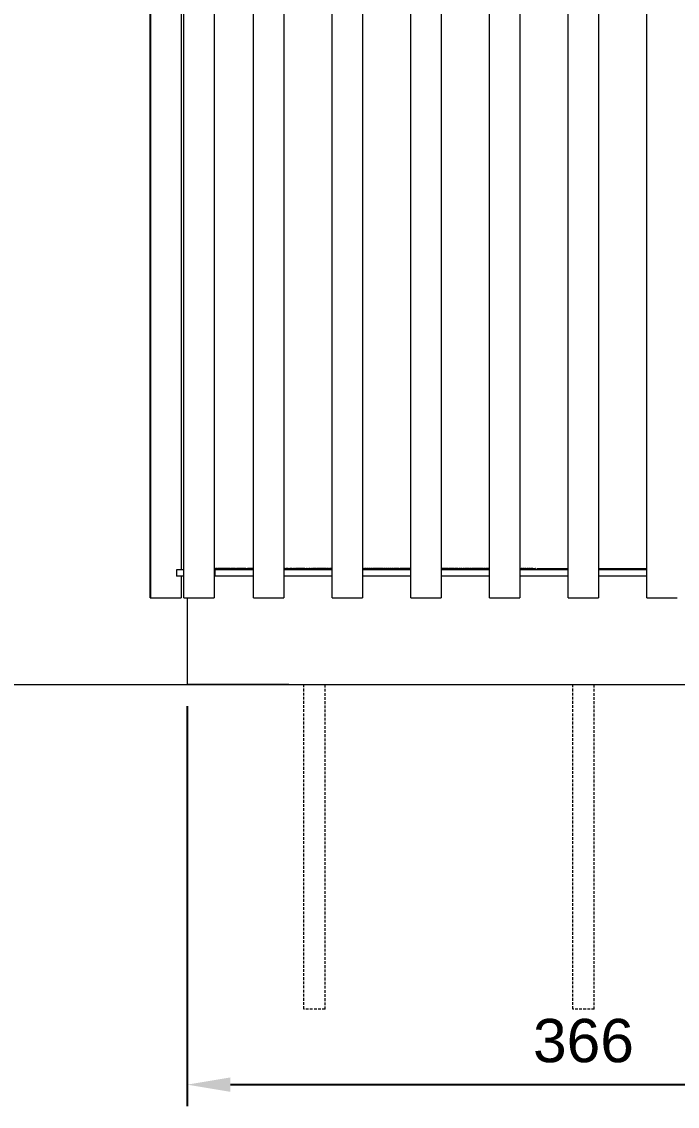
# Model space of a CAD drawing. Header units: millimetres. Extents: x 8434 to 10928, y 788 to 2545.
# Drawn here: x 9040 to 9343, y 1402 to 1903 of the extents above; entities that cross this region are included whole.
import ezdxf

# ---------------------------------------------------------------- set-up
doc = ezdxf.new("R2010")
doc.units = ezdxf.units.MM
doc.linetypes.add('HIDDEN', pattern=[1.905, 1.27, -0.635])
for name, color, linetype, lineweight in [('ZANO_R', 7, 'Continuous', 0), ('ZANO_R_przerywana', 7, 'HIDDEN', 0), ('ZANO_W', 1, 'Continuous', 0)]:
    doc.layers.add(name, color=color, linetype=linetype, lineweight=lineweight)
doc.styles.get("Standard").update_dxf_attribs({"font": 'ARIALUNI.TTF'})
doc.dimstyles.new('pl i ang', dxfattribs={"dimtxt": 50, "dimasz": 50, "dimexe": 1.25, "dimexo": 0.625, "dimgap": 10, "dimtad": 1, "dimtoh": 1, "dimtxsty": 'Standard', "dimcen": 2.5, "dimclrd": 1, "dimclre": 1, "dimclrt": 1, "dimadec": 0, "dimazin": 0, "dimtfac": 1, "dimtmove": 0, "dimatfit": 3, "dimfxl": 1, "dimarcsym": 1})

# ---------------------------------------------------------------- blocks, each defined once
blk = doc.blocks.new('*D424')
at = {"layer": 'ZANO_W', "color": 1, "lineweight": -2}
for p, q in [((9116.81, 1586.85), (9116.81, 1402.03)), ((9482.81, 1586.85), (9482.81, 1402.03)), ((9136.81, 1412.03), (9462.81, 1412.03))]:
    blk.add_line(p, q, dxfattribs=at)
at = {"layer": 'ZANO_W', "color": 1}
for points in [[(9136.81, 1415.36), (9136.81, 1408.7), (9116.81, 1412.03)], [(9462.81, 1408.7), (9462.81, 1415.36), (9482.81, 1412.03)]]:
    blk.add_solid(points, dxfattribs=at)
at = {"layer": 'ZANO_W', "color": 1, "insert": (9299.81, 1432.25), "char_height": 20, "attachment_point": 5}
blk.add_mtext('366', dxfattribs=at)

msp = doc.modelspace()

# ---------------------------------------------------------------- linework, layer by layer
at = {"layer": 'ZANO_R'}
for p, q in [((9099.81, 1636.85), (9099.81, 2293.85)), ((9100.07, 1636.85), (9100.07, 2293.85)), ((9114.07, 2293.85), (9114.07, 1649.85)), ((9115.33, 1636.85), (9115.33, 2293.85)), ((9129.33, 2293.85), (9129.33, 1636.85)), ((9147.51, 1636.85), (9147.51, 2293.85)), ((9161.51, 2293.85), (9161.51, 1636.85)), ((9183.83, 1636.85), (9183.83, 2293.85)), ((9197.83, 2293.85), (9197.83, 1636.85)), ((9220.16, 1636.85), (9220.16, 2293.85)), ((9234.16, 2293.85), (9234.16, 1636.85)), ((9256.48, 1636.85), (9256.48, 2293.85)), ((9270.48, 2293.85), (9270.48, 1636.85)), ((9292.81, 1636.85), (9292.81, 2293.85)), ((9306.81, 2293.85), (9306.81, 1636.85)), ((9329.13, 1636.85), (9329.13, 2293.85)), ((9111.86, 1649.85), (9111.86, 1646.85)), ((9115.33, 1649.85), (9111.86, 1649.85)), ((9129.33, 1650.45), (9129.34, 1650.45)), ((9129.57, 1649.85), (9129.33, 1649.85)), ((9129.39, 1650.45), (9129.34, 1650.45)), ((9129.39, 1650.45), (9129.4, 1650.45)), ((9129.46, 1650.45), (9129.4, 1650.45)), ((9129.46, 1650.45), (9129.47, 1650.45)), ((9129.54, 1650.45), (9129.47, 1650.45)), ((9129.54, 1650.45), (9129.56, 1650.45)), ((9129.56, 1650.45), (9129.56, 1650.45)), ((9129.56, 1650.45), (9129.57, 1650.45)), ((9129.56, 1650.45), (9129.56, 1650.45)), ((9129.56, 1650.45), (9129.56, 1650.45)), ((9129.78, 1650.45), (9129.57, 1650.45)), ((9147.51, 1649.85), (9129.57, 1649.85)), ((9129.57, 1649.85), (9129.57, 1646.85)), ((9129.78, 1650.45), (9129.81, 1650.45)), ((9129.82, 1650.45), (9129.81, 1650.45)), ((9129.82, 1650.45), (9129.83, 1650.45)), ((9129.88, 1650.45), (9129.83, 1650.45)), ((9129.88, 1650.45), (9129.97, 1650.45)), ((9129.99, 1650.45), (9129.97, 1650.45)), ((9129.99, 1650.45), (9130.08, 1650.45)), ((9130.14, 1650.45), (9130.08, 1650.45)), ((9130.14, 1650.45), (9130.15, 1650.45)), ((9130.25, 1650.45), (9130.15, 1650.45)), ((9130.15, 1650.45), (9130.15, 1650.45)), ((9130.25, 1650.45), (9130.26, 1650.45)), ((9130.27, 1650.45), (9130.26, 1650.45)), ((9130.36, 1650.45), (9130.27, 1650.45)), ((9130.36, 1650.45), (9130.48, 1650.45)), ((9130.5, 1650.45), (9130.48, 1650.45)), ((9130.5, 1650.45), (9130.51, 1650.45)), ((9130.51, 1650.45), (9130.52, 1650.45)), ((9130.54, 1650.45), (9130.52, 1650.45)), ((9130.6, 1650.45), (9130.54, 1650.45)), ((9130.62, 1650.45), (9130.6, 1650.45)), ((9130.62, 1650.45), (9130.63, 1650.45)), ((9130.63, 1650.45), (9130.64, 1650.45)), ((9130.63, 1650.45), (9130.63, 1650.45)), ((9130.63, 1650.45), (9130.63, 1650.45)), ((9130.64, 1650.45), (9130.64, 1650.45)), ((9130.64, 1650.45), (9130.64, 1650.45)), ((9130.7, 1650.45), (9130.64, 1650.45)), ((9130.64, 1650.45), (9130.64, 1650.45)), ((9130.8, 1650.45), (9130.7, 1650.45)), ((9130.8, 1650.45), (9130.81, 1650.45)), ((9130.87, 1650.45), (9130.81, 1650.45)), ((9130.81, 1650.45), (9130.81, 1650.45)), ((9130.87, 1650.45), (9130.93, 1650.45)), ((9130.95, 1650.45), (9130.93, 1650.45)), ((9130.95, 1650.45), (9130.96, 1650.45)), ((9131.04, 1650.45), (9130.96, 1650.45)), ((9131.04, 1650.45), (9131.09, 1650.45)), ((9131.1, 1650.45), (9131.09, 1650.45)), ((9131.1, 1650.45), (9131.11, 1650.45)), ((9131.12, 1650.45), (9131.11, 1650.45)), ((9131.23, 1650.45), (9131.12, 1650.45)), ((9131.23, 1650.45), (9131.25, 1650.45)), ((9131.27, 1650.45), (9131.25, 1650.45)), ((9131.27, 1650.45), (9131.28, 1650.45)), ((9131.38, 1650.45), (9131.28, 1650.45)), ((9131.28, 1650.45), (9131.28, 1650.45)), ((9131.38, 1650.45), (9131.43, 1650.45)), ((9131.58, 1650.45), (9131.43, 1650.45)), ((9131.58, 1650.45), (9131.6, 1650.45)), ((9131.62, 1650.45), (9131.6, 1650.45)), ((9131.62, 1650.45), (9131.63, 1650.45)), ((9131.76, 1650.45), (9131.63, 1650.45)), ((9131.63, 1650.45), (9131.63, 1650.45)), ((9131.76, 1650.45), (9131.8, 1650.45)), ((9131.81, 1650.45), (9131.8, 1650.45)), ((9131.96, 1650.45), (9131.81, 1650.45)), ((9131.96, 1650.45), (9131.98, 1650.45)), ((9132.12, 1650.45), (9131.98, 1650.45)), ((9132.12, 1650.45), (9132.16, 1650.45)), ((9132.58, 1650.45), (9132.16, 1650.45)), ((9132.58, 1650.45), (9132.6, 1650.45)), ((9132.61, 1650.45), (9132.6, 1650.45)), ((9132.81, 1650.45), (9132.61, 1650.45)), ((9132.81, 1650.45), (9132.82, 1650.45)), ((9132.83, 1650.45), (9132.82, 1650.45)), ((9132.94, 1650.45), (9132.83, 1650.45)), ((9132.94, 1650.45), (9133.01, 1650.45)), ((9133.04, 1650.45), (9133.01, 1650.45)), ((9133.04, 1650.45), (9133.05, 1650.45)), ((9133.16, 1650.45), (9133.05, 1650.45)), ((9133.05, 1650.45), (9133.05, 1650.45)), ((9133.16, 1650.45), (9133.36, 1650.45)), ((9133.43, 1650.45), (9133.36, 1650.45)), ((9133.43, 1650.45), (9133.48, 1650.45)), ((9133.65, 1650.45), (9133.48, 1650.45)), ((9133.65, 1650.45), (9133.73, 1650.45)), ((9133.73, 1650.45), (9133.76, 1650.45)), ((9133.77, 1650.45), (9133.76, 1650.45)), ((9133.77, 1650.45), (9133.81, 1650.45)), ((9133.9, 1650.45), (9133.81, 1650.45)), ((9133.9, 1650.45), (9133.97, 1650.45)), ((9134.16, 1650.45), (9133.97, 1650.45)), ((9134.16, 1650.45), (9134.22, 1650.45)), ((9134.45, 1650.45), (9134.22, 1650.45)), ((9134.45, 1650.45), (9134.49, 1650.45)), ((9134.78, 1650.45), (9134.49, 1650.45)), ((9134.78, 1650.45), (9134.8, 1650.45)), ((9135.01, 1650.45), (9134.8, 1650.45)), ((9135.01, 1650.45), (9135.04, 1650.45)), ((9135.28, 1650.45), (9135.04, 1650.45)), ((9135.28, 1650.45), (9135.31, 1650.45)), ((9135.57, 1650.45), (9135.31, 1650.45)), ((9135.57, 1650.45), (9135.6, 1650.45)), ((9135.88, 1650.45), (9135.6, 1650.45)), ((9135.88, 1650.45), (9135.9, 1650.45)), ((9136.19, 1650.45), (9135.9, 1650.45)), ((9136.19, 1650.45), (9136.2, 1650.45)), ((9136.21, 1650.45), (9136.2, 1650.45)), ((9136.21, 1650.45), (9136.24, 1650.45)), ((9136.26, 1650.45), (9136.24, 1650.45)), ((9136.41, 1650.45), (9136.26, 1650.45)), ((9136.5, 1650.45), (9136.41, 1650.45)), ((9136.5, 1650.45), (9136.51, 1650.45)), ((9136.51, 1650.45), (9136.61, 1650.45)), ((9136.51, 1650.45), (9136.51, 1650.45)), ((9136.66, 1650.45), (9136.61, 1650.45)), ((9136.82, 1650.45), (9136.66, 1650.45)), ((9136.82, 1650.45), (9137.15, 1650.45)), ((9137.15, 1650.45), (9137.15, 1650.45)), ((9137.15, 1650.45), (9137.19, 1650.45)), ((9137.25, 1650.45), (9137.19, 1650.45)), ((9137.32, 1650.45), (9137.25, 1650.45)), ((9137.32, 1650.45), (9137.48, 1650.45)), ((9137.49, 1650.45), (9137.48, 1650.45)), ((9137.49, 1650.45), (9137.52, 1650.45)), ((9137.56, 1650.45), (9137.52, 1650.45)), ((9137.66, 1650.45), (9137.56, 1650.45)), ((9137.66, 1650.45), (9137.68, 1650.45)), ((9137.71, 1650.45), (9137.68, 1650.45)), ((9137.83, 1650.45), (9137.71, 1650.45)), ((9137.83, 1650.45), (9137.85, 1650.45)), ((9137.88, 1650.45), (9137.85, 1650.45)), ((9138.01, 1650.45), (9137.88, 1650.45)), ((9138.01, 1650.45), (9138.03, 1650.45)), ((9138.35, 1650.45), (9138.03, 1650.45)), ((9138.35, 1650.45), (9138.38, 1650.45)), ((9138.43, 1650.45), (9138.38, 1650.45)), ((9138.54, 1650.45), (9138.43, 1650.45)), ((9138.54, 1650.45), (9138.55, 1650.45)), ((9138.63, 1650.45), (9138.55, 1650.45)), ((9138.71, 1650.45), (9138.63, 1650.45)), ((9138.71, 1650.45), (9138.73, 1650.45)), ((9138.75, 1650.45), (9138.73, 1650.45)), ((9138.89, 1650.45), (9138.75, 1650.45)), ((9138.89, 1650.45), (9138.91, 1650.45)), ((9138.98, 1650.45), (9138.91, 1650.45)), ((9139.08, 1650.45), (9138.98, 1650.45)), ((9139.08, 1650.45), (9139.23, 1650.45)), ((9139.26, 1650.45), (9139.23, 1650.45)), ((9139.26, 1650.45), (9139.28, 1650.45)), ((9139.37, 1650.45), (9139.28, 1650.45)), ((9139.37, 1650.45), (9139.4, 1650.45)), ((9139.44, 1650.45), (9139.4, 1650.45)), ((9139.44, 1650.45), (9139.6, 1650.45)), ((9139.63, 1650.45), (9139.6, 1650.45)), ((9139.63, 1650.45), (9139.64, 1650.45)), ((9139.73, 1650.45), (9139.64, 1650.45)), ((9139.73, 1650.45), (9139.76, 1650.45)), ((9139.82, 1650.45), (9139.76, 1650.45)), ((9139.82, 1650.45), (9139.97, 1650.45)), ((9140.01, 1650.45), (9139.97, 1650.45)), ((9140.01, 1650.45), (9140.02, 1650.45)), ((9140.11, 1650.45), (9140.02, 1650.45)), ((9140.11, 1650.45), (9140.13, 1650.45)), ((9140.2, 1650.45), (9140.13, 1650.45)), ((9140.2, 1650.45), (9140.36, 1650.45)), ((9140.4, 1650.45), (9140.36, 1650.45)), ((9140.4, 1650.45), (9140.41, 1650.45)), ((9140.48, 1650.45), (9140.41, 1650.45)), ((9140.59, 1650.45), (9140.48, 1650.45)), ((9140.59, 1650.45), (9140.75, 1650.45)), ((9140.79, 1650.45), (9140.75, 1650.45)), ((9140.79, 1650.45), (9140.8, 1650.45)), ((9140.92, 1650.45), (9140.8, 1650.45)), ((9140.92, 1650.45), (9141, 1650.45)), ((9141.09, 1650.45), (9141, 1650.45)), ((9141.09, 1650.45), (9141.11, 1650.45)), ((9141.19, 1650.45), (9141.11, 1650.45)), ((9141.19, 1650.45), (9141.2, 1650.45)), ((9141.26, 1650.45), (9141.2, 1650.45)), ((9141.41, 1650.45), (9141.26, 1650.45)), ((9141.45, 1650.45), (9141.41, 1650.45)), ((9141.59, 1650.45), (9141.45, 1650.45)), ((9141.59, 1650.45), (9141.6, 1650.45)), ((9141.71, 1650.45), (9141.6, 1650.45)), ((9141.71, 1650.45), (9141.8, 1650.45)), ((9141.8, 1650.45), (9141.8, 1650.45)), ((9141.8, 1650.45), (9141.8, 1650.45)), ((9141.88, 1650.45), (9141.8, 1650.45)), ((9141.95, 1650.45), (9141.88, 1650.45)), ((9141.95, 1650.45), (9141.96, 1650.45)), ((9142.01, 1650.45), (9141.96, 1650.45)), ((9142.01, 1650.45), (9142.01, 1650.45)), ((9142.08, 1650.45), (9142.01, 1650.45)), ((9142.08, 1650.45), (9142.19, 1650.45)), ((9142.63, 1650.45), (9142.19, 1650.45)), ((9142.63, 1650.45), (9142.64, 1650.45)), ((9142.73, 1650.45), (9142.64, 1650.45)), ((9142.73, 1650.45), (9142.75, 1650.45)), ((9142.85, 1650.45), (9142.75, 1650.45)), ((9142.85, 1650.45), (9142.85, 1650.45)), ((9142.91, 1650.45), (9142.85, 1650.45)), ((9143.06, 1650.45), (9142.91, 1650.45)), ((9143.06, 1650.45), (9143.07, 1650.45)), ((9143.13, 1650.45), (9143.07, 1650.45)), ((9143.28, 1650.45), (9143.13, 1650.45)), ((9143.28, 1650.45), (9143.28, 1650.45)), ((9143.33, 1650.45), (9143.28, 1650.45)), ((9143.5, 1650.45), (9143.33, 1650.45)), ((9143.5, 1650.45), (9143.5, 1650.45)), ((9143.54, 1650.45), (9143.5, 1650.45)), ((9143.71, 1650.45), (9143.54, 1650.45)), ((9143.71, 1650.45), (9143.72, 1650.45)), ((9143.76, 1650.45), (9143.72, 1650.45)), ((9143.93, 1650.45), (9143.76, 1650.45)), ((9143.93, 1650.45), (9143.94, 1650.45)), ((9143.95, 1650.45), (9143.94, 1650.45)), ((9143.95, 1650.45), (9144.11, 1650.45)), ((9144.15, 1650.45), (9144.11, 1650.45)), ((9144.15, 1650.45), (9144.17, 1650.45)), ((9144.26, 1650.45), (9144.17, 1650.45)), ((9144.26, 1650.45), (9144.34, 1650.45)), ((9144.38, 1650.45), (9144.34, 1650.45)), ((9144.38, 1650.45), (9144.57, 1650.45)), ((9144.6, 1650.45), (9144.57, 1650.45)), ((9144.6, 1650.45), (9144.61, 1650.45)), ((9144.69, 1650.45), (9144.61, 1650.45)), ((9144.69, 1650.45), (9144.78, 1650.45)), ((9144.83, 1650.45), (9144.78, 1650.45)), ((9144.83, 1650.45), (9145.02, 1650.45)), ((9145.05, 1650.45), (9145.02, 1650.45)), ((9145.05, 1650.45), (9145.07, 1650.45)), ((9145.13, 1650.45), (9145.07, 1650.45)), ((9145.28, 1650.45), (9145.13, 1650.45)), ((9145.28, 1650.45), (9145.49, 1650.45)), ((9145.51, 1650.45), (9145.49, 1650.45)), ((9145.51, 1650.45), (9145.51, 1650.45)), ((9145.69, 1650.45), (9145.51, 1650.45)), ((9145.69, 1650.45), (9145.73, 1650.45)), ((9145.74, 1650.45), (9145.73, 1650.45)), ((9145.74, 1650.45), (9145.77, 1650.45)), ((9145.78, 1650.45), (9145.77, 1650.45)), ((9145.98, 1650.45), (9145.78, 1650.45)), ((9145.98, 1650.45), (9146, 1650.45)), ((9146.03, 1650.45), (9146, 1650.45)), ((9146.21, 1650.45), (9146.03, 1650.45)), ((9146.21, 1650.45), (9146.23, 1650.45)), ((9146.41, 1650.45), (9146.23, 1650.45)), ((9146.41, 1650.45), (9146.42, 1650.45)), ((9146.43, 1650.45), (9146.42, 1650.45)), ((9146.44, 1650.45), (9146.43, 1650.45)), ((9146.45, 1650.45), (9146.44, 1650.45)), ((9146.44, 1650.45), (9146.44, 1650.45)), ((9146.73, 1650.45), (9146.45, 1650.45)), ((9146.94, 1650.45), (9146.73, 1650.45)), ((9146.94, 1650.45), (9146.95, 1650.45)), ((9147.04, 1650.45), (9146.95, 1650.45)), ((9147.18, 1650.45), (9147.04, 1650.45)), ((9147.18, 1650.45), (9147.21, 1650.45)), ((9147.22, 1650.45), (9147.21, 1650.45)), ((9147.51, 1650.45), (9147.22, 1650.45)), ((9161.51, 1650.45), (9161.79, 1650.45)), ((9163.81, 1649.85), (9161.51, 1649.85)), ((9162, 1650.45), (9161.79, 1650.45)), ((9161.79, 1650.45), (9161.79, 1650.45)), ((9162, 1650.45), (9162.01, 1650.45)), ((9162.12, 1650.45), (9162.01, 1650.45)), ((9162.14, 1650.45), (9162.12, 1650.45)), ((9162.14, 1650.45), (9162.42, 1650.45)), ((9162.44, 1650.45), (9162.42, 1650.45)), ((9162.65, 1650.45), (9162.44, 1650.45)), ((9162.44, 1650.45), (9162.44, 1650.45)), ((9162.65, 1650.45), (9162.65, 1650.45)), ((9162.73, 1650.45), (9162.65, 1650.45)), ((9162.73, 1650.45), (9162.77, 1650.45)), ((9162.79, 1650.45), (9162.77, 1650.45)), ((9162.79, 1650.45), (9163.06, 1650.45)), ((9163.29, 1650.45), (9163.06, 1650.45)), ((9163.29, 1650.45), (9163.3, 1650.45)), ((9163.32, 1650.45), (9163.3, 1650.45)), ((9163.32, 1650.45), (9163.36, 1650.45)), ((9163.37, 1650.45), (9163.36, 1650.45)), ((9163.37, 1650.45), (9163.42, 1650.45)), ((9163.45, 1650.45), (9163.42, 1650.45)), ((9163.45, 1650.45), (9163.71, 1650.45)), ((9163.96, 1650.45), (9163.71, 1650.45)), ((9183.83, 1649.85), (9163.81, 1649.85)), ((9163.98, 1650.45), (9163.96, 1650.45)), ((9163.98, 1650.45), (9164.09, 1650.45)), ((9164.11, 1650.45), (9164.09, 1650.45)), ((9164.11, 1650.45), (9164.38, 1650.45)), ((9164.67, 1650.45), (9164.38, 1650.45)), ((9164.67, 1650.45), (9164.76, 1650.45)), ((9164.78, 1650.45), (9164.76, 1650.45)), ((9164.78, 1650.45), (9165.06, 1650.45)), ((9165.33, 1650.45), (9165.06, 1650.45)), ((9165.33, 1650.45), (9165.43, 1650.45)), ((9165.45, 1650.45), (9165.43, 1650.45)), ((9165.45, 1650.45), (9165.74, 1650.45)), ((9166, 1650.45), (9165.74, 1650.45)), ((9166, 1650.45), (9166.12, 1650.45)), ((9166.13, 1650.45), (9166.12, 1650.45)), ((9166.13, 1650.45), (9166.43, 1650.45)), ((9166.64, 1650.45), (9166.43, 1650.45)), ((9166.64, 1650.45), (9166.66, 1650.45)), ((9166.82, 1650.45), (9166.66, 1650.45)), ((9166.82, 1650.45), (9167.12, 1650.45)), ((9167.32, 1650.45), (9167.12, 1650.45)), ((9167.56, 1650.45), (9167.32, 1650.45)), ((9167.66, 1650.45), (9167.56, 1650.45)), ((9167.71, 1650.45), (9167.66, 1650.45)), ((9167.71, 1650.45), (9167.82, 1650.45)), ((9167.99, 1650.45), (9167.82, 1650.45)), ((9168.22, 1650.45), (9167.99, 1650.45)), ((9168.39, 1650.45), (9168.22, 1650.45)), ((9168.4, 1650.45), (9168.39, 1650.45)), ((9168.4, 1650.45), (9168.52, 1650.45)), ((9168.69, 1650.45), (9168.52, 1650.45)), ((9168.92, 1650.45), (9168.69, 1650.45)), ((9169.09, 1650.45), (9168.92, 1650.45)), ((9168.92, 1650.45), (9168.92, 1650.45)), ((9169.09, 1650.45), (9169.23, 1650.45)), ((9169.39, 1650.45), (9169.23, 1650.45)), ((9169.63, 1650.45), (9169.39, 1650.45)), ((9169.79, 1650.45), (9169.63, 1650.45)), ((9169.63, 1650.45), (9169.63, 1650.45)), ((9169.79, 1650.45), (9169.94, 1650.45)), ((9169.98, 1650.45), (9169.94, 1650.45)), ((9169.98, 1650.45), (9169.99, 1650.45)), ((9170.34, 1650.45), (9169.99, 1650.45)), ((9170.34, 1650.45), (9170.35, 1650.45)), ((9170.5, 1650.45), (9170.35, 1650.45)), ((9170.5, 1650.45), (9170.66, 1650.45)), ((9170.67, 1650.45), (9170.66, 1650.45)), ((9170.67, 1650.45), (9170.71, 1650.45)), ((9171.21, 1650.45), (9170.71, 1650.45)), ((9171.21, 1650.45), (9171.37, 1650.45)), ((9171.37, 1650.45), (9171.76, 1650.45)), ((9171.93, 1650.45), (9171.76, 1650.45)), ((9171.93, 1650.45), (9172.08, 1650.45)), ((9172.08, 1650.45), (9172.49, 1650.45)), ((9172.65, 1650.45), (9172.49, 1650.45)), ((9172.65, 1650.45), (9172.79, 1650.45)), ((9172.79, 1650.45), (9173.22, 1650.45)), ((9173.38, 1650.45), (9173.22, 1650.45)), ((9173.5, 1650.45), (9173.38, 1650.45)), ((9173.5, 1650.45), (9173.96, 1650.45)), ((9174.12, 1650.45), (9173.96, 1650.45)), ((9174.22, 1650.45), (9174.12, 1650.45)), ((9174.22, 1650.45), (9174.49, 1650.45)), ((9174.6, 1650.45), (9174.49, 1650.45)), ((9174.6, 1650.45), (9174.69, 1650.45)), ((9174.86, 1650.45), (9174.69, 1650.45)), ((9174.95, 1650.45), (9174.86, 1650.45)), ((9174.95, 1650.45), (9175.08, 1650.45)), ((9175.45, 1650.45), (9175.08, 1650.45)), ((9175.45, 1650.45), (9175.5, 1650.45)), ((9175.53, 1650.45), (9175.5, 1650.45)), ((9175.68, 1650.45), (9175.53, 1650.45)), ((9175.68, 1650.45), (9175.84, 1650.45)), ((9175.87, 1650.45), (9175.84, 1650.45)), ((9175.87, 1650.45), (9175.88, 1650.45)), ((9175.99, 1650.45), (9175.88, 1650.45)), ((9176.42, 1650.45), (9175.99, 1650.45)), ((9176.42, 1650.45), (9176.6, 1650.45)), ((9176.62, 1650.45), (9176.6, 1650.45)), ((9176.62, 1650.45), (9176.63, 1650.45)), ((9176.75, 1650.45), (9176.63, 1650.45)), ((9177.16, 1650.45), (9176.75, 1650.45)), ((9177.16, 1650.45), (9177.36, 1650.45)), ((9177.38, 1650.45), (9177.36, 1650.45)), ((9177.51, 1650.45), (9177.38, 1650.45)), ((9177.38, 1650.45), (9177.38, 1650.45)), ((9177.91, 1650.45), (9177.51, 1650.45)), ((9177.91, 1650.45), (9178.13, 1650.45)), ((9178.15, 1650.45), (9178.13, 1650.45)), ((9178.28, 1650.45), (9178.15, 1650.45)), ((9178.15, 1650.45), (9178.15, 1650.45)), ((9178.56, 1650.45), (9178.28, 1650.45)), ((9178.66, 1650.45), (9178.56, 1650.45)), ((9178.66, 1650.45), (9178.91, 1650.45)), ((9179.42, 1650.45), (9178.91, 1650.45)), ((9179.42, 1650.45), (9179.69, 1650.45)), ((9179.84, 1650.45), (9179.69, 1650.45)), ((9179.84, 1650.45), (9179.94, 1650.45)), ((9180.12, 1650.45), (9179.94, 1650.45)), ((9180.19, 1650.45), (9180.12, 1650.45)), ((9180.19, 1650.45), (9180.47, 1650.45)), ((9180.62, 1650.45), (9180.47, 1650.45)), ((9180.62, 1650.45), (9180.71, 1650.45)), ((9180.92, 1650.45), (9180.71, 1650.45)), ((9180.97, 1650.45), (9180.92, 1650.45)), ((9180.97, 1650.45), (9181.26, 1650.45)), ((9181.57, 1650.45), (9181.26, 1650.45)), ((9181.71, 1650.45), (9181.57, 1650.45)), ((9181.76, 1650.45), (9181.71, 1650.45)), ((9181.76, 1650.45), (9182.05, 1650.45)), ((9182.34, 1650.45), (9182.05, 1650.45)), ((9182.49, 1650.45), (9182.34, 1650.45)), ((9182.55, 1650.45), (9182.49, 1650.45)), ((9182.55, 1650.45), (9182.85, 1650.45)), ((9183.12, 1650.45), (9182.85, 1650.45)), ((9183.12, 1650.45), (9183.16, 1650.45)), ((9183.29, 1650.45), (9183.16, 1650.45)), ((9183.83, 1650.45), (9183.29, 1650.45)), ((9197.86, 1650.45), (9197.83, 1650.45)), ((9220.16, 1649.85), (9197.83, 1649.85)), ((9197.86, 1650.45), (9198.19, 1650.45)), ((9198.29, 1650.45), (9198.19, 1650.45)), ((9198.29, 1650.45), (9198.35, 1650.45)), ((9198.36, 1650.45), (9198.35, 1650.45)), ((9198.73, 1650.45), (9198.36, 1650.45)), ((9198.73, 1650.45), (9199.06, 1650.45)), ((9199.17, 1650.45), (9199.06, 1650.45)), ((9199.17, 1650.45), (9199.23, 1650.45)), ((9199.61, 1650.45), (9199.23, 1650.45)), ((9199.61, 1650.45), (9199.93, 1650.45)), ((9200.05, 1650.45), (9199.93, 1650.45)), ((9200.05, 1650.45), (9200.11, 1650.45)), ((9200.5, 1650.45), (9200.11, 1650.45)), ((9200.5, 1650.45), (9200.81, 1650.45)), ((9200.94, 1650.45), (9200.81, 1650.45)), ((9200.94, 1650.45), (9200.99, 1650.45)), ((9201.4, 1650.45), (9200.99, 1650.45)), ((9201.4, 1650.45), (9201.68, 1650.45)), ((9201.84, 1650.45), (9201.68, 1650.45)), ((9201.84, 1650.45), (9201.87, 1650.45)), ((9202.28, 1650.45), (9201.87, 1650.45)), ((9202.28, 1650.45), (9202.57, 1650.45)), ((9202.72, 1650.45), (9202.57, 1650.45)), ((9202.72, 1650.45), (9202.74, 1650.45)), ((9202.75, 1650.45), (9202.74, 1650.45)), ((9203.17, 1650.45), (9202.75, 1650.45)), ((9203.17, 1650.45), (9203.19, 1650.45)), ((9203.33, 1650.45), (9203.19, 1650.45)), ((9203.62, 1650.45), (9203.33, 1650.45)), ((9203.62, 1650.45), (9203.64, 1650.45)), ((9203.65, 1650.45), (9203.64, 1650.45)), ((9204.08, 1650.45), (9203.65, 1650.45)), ((9204.4, 1650.45), (9204.08, 1650.45)), ((9204.4, 1650.45), (9204.47, 1650.45)), ((9204.53, 1650.45), (9204.47, 1650.45)), ((9204.87, 1650.45), (9204.53, 1650.45)), ((9204.87, 1650.45), (9204.89, 1650.45)), ((9205.23, 1650.45), (9204.89, 1650.45)), ((9205.42, 1650.45), (9205.23, 1650.45)), ((9205.42, 1650.45), (9205.43, 1650.45)), ((9205.66, 1650.45), (9205.43, 1650.45)), ((9205.78, 1650.45), (9205.66, 1650.45)), ((9205.78, 1650.45), (9205.82, 1650.45)), ((9206.12, 1650.45), (9205.82, 1650.45)), ((9206.32, 1650.45), (9206.12, 1650.45)), ((9206.53, 1650.45), (9206.32, 1650.45)), ((9206.7, 1650.45), (9206.53, 1650.45)), ((9206.7, 1650.45), (9206.72, 1650.45)), ((9207.01, 1650.45), (9206.72, 1650.45)), ((9207.22, 1650.45), (9207.01, 1650.45)), ((9207.33, 1650.45), (9207.22, 1650.45)), ((9207.33, 1650.45), (9207.64, 1650.45)), ((9207.91, 1650.45), (9207.64, 1650.45)), ((9208.12, 1650.45), (9207.91, 1650.45)), ((9208.26, 1650.45), (9208.12, 1650.45)), ((9208.26, 1650.45), (9208.55, 1650.45)), ((9209.19, 1650.45), (9208.55, 1650.45)), ((9209.19, 1650.45), (9209.46, 1650.45)), ((9210.13, 1650.45), (9209.46, 1650.45)), ((9210.13, 1650.45), (9210.39, 1650.45)), ((9211.07, 1650.45), (9210.39, 1650.45)), ((9211.07, 1650.45), (9211.27, 1650.45)), ((9212.01, 1650.45), (9211.27, 1650.45)), ((9212.01, 1650.45), (9212.18, 1650.45)), ((9212.95, 1650.45), (9212.18, 1650.45)), ((9212.95, 1650.45), (9213.1, 1650.45)), ((9213.9, 1650.45), (9213.1, 1650.45)), ((9213.9, 1650.45), (9214.02, 1650.45)), ((9214.71, 1650.45), (9214.02, 1650.45)), ((9214.71, 1650.45), (9215.1, 1650.45)), ((9215.66, 1650.45), (9215.1, 1650.45)), ((9215.66, 1650.45), (9215.86, 1650.45)), ((9216.61, 1650.45), (9215.86, 1650.45)), ((9216.61, 1650.45), (9216.78, 1650.45)), ((9217.57, 1650.45), (9216.78, 1650.45)), ((9217.57, 1650.45), (9217.73, 1650.45)), ((9218.52, 1650.45), (9217.73, 1650.45)), ((9217.73, 1650.45), (9217.73, 1650.45)), ((9218.52, 1650.45), (9218.69, 1650.45)), ((9219.48, 1650.45), (9218.69, 1650.45)), ((9219.48, 1650.45), (9219.66, 1650.45)), ((9220.16, 1650.45), (9219.66, 1650.45)), ((9234.65, 1650.45), (9234.16, 1650.45)), ((9256.48, 1649.85), (9234.16, 1649.85)), ((9234.65, 1650.45), (9234.66, 1650.45)), ((9235.61, 1650.45), (9234.66, 1650.45)), ((9235.61, 1650.45), (9235.65, 1650.45)), ((9237.26, 1650.45), (9235.65, 1650.45)), ((9237.26, 1650.45), (9237.52, 1650.45)), ((9238.27, 1650.45), (9237.52, 1650.45)), ((9238.27, 1650.45), (9238.48, 1650.45)), ((9239.28, 1650.45), (9238.48, 1650.45)), ((9239.28, 1650.45), (9239.49, 1650.45)), ((9240.29, 1650.45), (9239.49, 1650.45)), ((9240.29, 1650.45), (9240.5, 1650.45)), ((9241.31, 1650.45), (9240.5, 1650.45)), ((9241.31, 1650.45), (9241.51, 1650.45)), ((9241.82, 1650.45), (9241.51, 1650.45)), ((9241.82, 1650.45), (9242.29, 1650.45)), ((9242.84, 1650.45), (9242.29, 1650.45)), ((9242.84, 1650.45), (9243.25, 1650.45)), ((9243.86, 1650.45), (9243.25, 1650.45)), ((9243.86, 1650.45), (9244.21, 1650.45)), ((9244.88, 1650.45), (9244.21, 1650.45)), ((9244.88, 1650.45), (9245.17, 1650.45)), ((9245.9, 1650.45), (9245.17, 1650.45)), ((9245.9, 1650.45), (9246.12, 1650.45)), ((9246.92, 1650.45), (9246.12, 1650.45)), ((9246.92, 1650.45), (9247.24, 1650.45)), ((9247.95, 1650.45), (9247.24, 1650.45)), ((9247.95, 1650.45), (9248.19, 1650.45)), ((9249, 1650.45), (9248.19, 1650.45)), ((9249, 1650.45), (9249.15, 1650.45)), ((9251.71, 1650.45), (9249.15, 1650.45)), ((9251.71, 1650.45), (9251.87, 1650.45)), ((9252.73, 1650.45), (9251.87, 1650.45)), ((9252.73, 1650.45), (9252.87, 1650.45)), ((9253.61, 1650.45), (9252.87, 1650.45)), ((9253.61, 1650.45), (9253.89, 1650.45)), ((9254.65, 1650.45), (9253.89, 1650.45)), ((9254.65, 1650.45), (9254.88, 1650.45)), ((9255.7, 1650.45), (9254.88, 1650.45)), ((9255.7, 1650.45), (9255.81, 1650.45)), ((9256.2, 1650.45), (9255.81, 1650.45)), ((9256.2, 1650.45), (9256.48, 1650.45)), ((9270.48, 1650.45), (9271.01, 1650.45)), ((9292.81, 1649.85), (9270.48, 1649.85)), ((9271.29, 1650.45), (9271.01, 1650.45)), ((9271.29, 1650.45), (9271.69, 1650.45)), ((9271.86, 1650.45), (9271.69, 1650.45)), ((9271.86, 1650.45), (9271.95, 1650.45)), ((9272.31, 1650.45), (9271.95, 1650.45)), ((9271.95, 1650.45), (9271.95, 1650.45)), ((9272.31, 1650.45), (9272.65, 1650.45)), ((9272.81, 1650.45), (9272.65, 1650.45)), ((9272.81, 1650.45), (9272.89, 1650.45)), ((9273.34, 1650.45), (9272.89, 1650.45)), ((9273.34, 1650.45), (9273.82, 1650.45)), ((9274.38, 1650.45), (9273.82, 1650.45)), ((9274.38, 1650.45), (9274.76, 1650.45)), ((9275.42, 1650.45), (9274.76, 1650.45)), ((9275.42, 1650.45), (9275.7, 1650.45)), ((9276.46, 1650.45), (9275.7, 1650.45)), ((9276.46, 1650.45), (9277.5, 1650.45)), ((9277.5, 1650.34), (9277.5, 1650.45)), ((9277.5, 1650.45), (9277.56, 1650.45)), ((9277.5, 1650.23), (9277.5, 1650.34)), ((9277.51, 1650.12), (9277.5, 1650.23)), ((9277.52, 1650.07), (9277.51, 1650.12)), ((9277.52, 1650.03), (9277.52, 1650.07)), ((9277.53, 1649.98), (9277.52, 1650.03)), ((9277.53, 1650.42), (9277.53, 1650.43)), ((9277.53, 1650.43), (9277.53, 1650.43)), ((9277.53, 1650.43), (9277.53, 1650.43)), ((9277.53, 1650.43), (9277.53, 1650.43)), ((9277.53, 1650.43), (9277.53, 1650.43)), ((9277.53, 1650.43), (9277.54, 1650.43)), ((9277.53, 1650.41), (9277.53, 1650.42)), ((9277.53, 1650.42), (9277.53, 1650.42)), ((9277.53, 1650.42), (9277.53, 1650.42)), ((9277.53, 1650.42), (9277.53, 1650.42)), ((9277.53, 1650.42), (9277.53, 1650.42)), ((9277.53, 1650.42), (9277.53, 1650.42)), ((9277.53, 1650.4), (9277.53, 1650.41)), ((9277.53, 1650.41), (9277.53, 1650.41)), ((9277.53, 1650.41), (9277.53, 1650.41)), ((9277.53, 1650.41), (9277.53, 1650.41)), ((9277.53, 1650.41), (9277.53, 1650.41)), ((9277.53, 1650.41), (9277.53, 1650.41)), ((9277.53, 1650.39), (9277.53, 1650.4)), ((9277.53, 1650.4), (9277.53, 1650.4)), ((9277.53, 1650.4), (9277.53, 1650.4)), ((9277.53, 1650.4), (9277.53, 1650.4)), ((9277.53, 1650.4), (9277.53, 1650.4)), ((9277.53, 1650.38), (9277.53, 1650.39)), ((9277.53, 1650.39), (9277.53, 1650.39)), ((9277.53, 1650.39), (9277.53, 1650.39)), ((9277.53, 1650.39), (9277.53, 1650.39)), ((9277.53, 1650.39), (9277.53, 1650.39)), ((9277.53, 1650.39), (9277.53, 1650.39)), ((9277.53, 1650.37), (9277.53, 1650.38)), ((9277.53, 1650.38), (9277.53, 1650.38)), ((9277.53, 1650.38), (9277.53, 1650.38)), ((9277.53, 1650.38), (9277.53, 1650.38)), ((9277.53, 1650.38), (9277.53, 1650.38)), ((9277.53, 1650.38), (9277.53, 1650.38)), ((9277.54, 1650.37), (9277.53, 1650.37)), ((9277.53, 1650.37), (9277.53, 1650.37)), ((9277.53, 1649.97), (9277.53, 1649.98)), ((9277.53, 1649.95), (9277.53, 1649.97)), ((9277.54, 1649.93), (9277.53, 1649.95)), ((9277.54, 1650.43), (9277.54, 1650.44)), ((9277.54, 1650.44), (9277.54, 1650.44)), ((9277.54, 1650.44), (9277.54, 1650.44)), ((9277.54, 1650.44), (9277.54, 1650.44)), ((9277.54, 1650.44), (9277.54, 1650.44)), ((9277.54, 1650.44), (9277.54, 1650.44)), ((9277.54, 1650.44), (9277.55, 1650.44)), ((9277.54, 1650.43), (9277.54, 1650.43)), ((9277.54, 1650.36), (9277.54, 1650.37)), ((9277.54, 1650.37), (9277.54, 1650.37)), ((9277.54, 1650.37), (9277.54, 1650.37)), ((9277.54, 1650.37), (9277.54, 1650.37)), ((9277.54, 1650.37), (9277.54, 1650.37)), ((9277.54, 1650.37), (9277.54, 1650.37)), ((9277.55, 1650.36), (9277.54, 1650.36)), ((9277.54, 1650.36), (9277.54, 1650.36)), ((9277.54, 1650.36), (9277.54, 1650.36)), ((9277.54, 1649.92), (9277.54, 1649.93)), ((9277.54, 1649.9), (9277.54, 1649.92)), ((9277.55, 1649.9), (9277.54, 1649.9)), ((9277.55, 1650.44), (9277.55, 1650.45)), ((9277.55, 1650.45), (9277.55, 1650.45)), ((9277.55, 1650.45), (9277.55, 1650.45)), ((9277.55, 1650.45), (9277.55, 1650.45)), ((9277.55, 1650.45), (9277.56, 1650.45)), ((9277.55, 1650.44), (9277.55, 1650.44)), ((9277.55, 1650.44), (9277.55, 1650.44)), ((9277.56, 1650.36), (9277.55, 1650.36)), ((9277.55, 1650.36), (9277.55, 1650.36)), ((9277.55, 1650.36), (9277.55, 1650.36)), ((9277.55, 1650.36), (9277.55, 1650.36)), ((9277.55, 1650.36), (9277.55, 1650.36)), ((9277.55, 1650.36), (9277.55, 1650.36)), ((9277.55, 1649.89), (9277.55, 1649.9)), ((9277.55, 1649.88), (9277.55, 1649.89)), ((9277.55, 1649.89), (9277.55, 1649.89)), ((9277.55, 1649.87), (9277.55, 1649.88)), ((9277.55, 1649.88), (9277.55, 1649.88)), ((9277.56, 1649.87), (9277.55, 1649.87)), ((9277.56, 1650.45), (9277.56, 1650.45)), ((9277.56, 1650.45), (9277.56, 1650.45)), ((9277.56, 1650.45), (9277.56, 1650.45)), ((9277.56, 1650.45), (9277.56, 1650.45)), ((9277.56, 1650.35), (9277.56, 1650.36)), ((9277.57, 1650.35), (9277.56, 1650.35)), ((9277.56, 1650.35), (9277.56, 1650.35)), ((9277.56, 1650.35), (9277.56, 1650.35)), ((9277.56, 1650.35), (9277.56, 1650.35)), ((9277.56, 1650.35), (9277.56, 1650.35)), ((9277.56, 1649.86), (9277.56, 1649.87)), ((9277.56, 1649.87), (9277.56, 1649.87)), ((9277.56, 1649.87), (9277.56, 1649.87)), ((9277.56, 1649.87), (9277.56, 1649.87)), ((9277.56, 1649.87), (9277.56, 1649.87)), ((9277.57, 1649.86), (9277.56, 1649.86)), ((9277.56, 1649.86), (9277.56, 1649.86)), ((9277.56, 1649.86), (9277.56, 1649.86)), ((9277.56, 1649.86), (9277.56, 1649.86)), ((9277.56, 1649.86), (9277.56, 1649.86)), ((9277.56, 1649.86), (9277.56, 1649.86)), ((9277.56, 1649.86), (9277.56, 1649.86)), ((9277.56, 1649.86), (9277.56, 1649.86)), ((9277.58, 1650.35), (9277.57, 1650.35)), ((9277.57, 1650.35), (9277.57, 1650.35)), ((9277.57, 1650.35), (9277.57, 1650.35)), ((9277.57, 1650.35), (9277.57, 1650.35)), ((9277.57, 1650.35), (9277.57, 1650.35)), ((9277.57, 1650.35), (9277.57, 1650.35)), ((9277.57, 1649.85), (9277.57, 1649.86)), ((9277.57, 1649.86), (9277.57, 1649.86)), ((9277.57, 1649.86), (9277.57, 1649.86)), ((9277.57, 1649.86), (9277.57, 1649.86)), ((9277.57, 1649.86), (9277.57, 1649.86)), ((9277.58, 1649.85), (9277.57, 1649.85)), ((9277.57, 1649.85), (9277.57, 1649.85)), ((9277.57, 1649.85), (9277.57, 1649.85)), ((9277.57, 1649.85), (9277.57, 1649.85)), ((9277.57, 1649.85), (9277.57, 1649.85)), ((9277.57, 1649.85), (9277.57, 1649.85)), ((9277.57, 1649.85), (9277.57, 1649.85)), ((9277.57, 1649.85), (9277.57, 1649.85)), ((9277.57, 1649.85), (9277.57, 1649.85)), ((9277.57, 1649.85), (9277.57, 1649.85)), ((9277.57, 1649.85), (9277.57, 1649.85)), ((9277.57, 1649.85), (9277.57, 1649.85)), ((9277.57, 1649.85), (9277.57, 1649.85)), ((9277.57, 1649.85), (9277.57, 1649.85)), ((9277.57, 1649.85), (9277.57, 1649.85)), ((9277.57, 1649.85), (9277.57, 1649.85)), ((9277.57, 1649.85), (9277.57, 1649.85)), ((9277.57, 1649.85), (9277.57, 1649.85)), ((9277.59, 1650.35), (9277.58, 1650.35)), ((9277.58, 1650.35), (9277.58, 1650.35)), ((9277.58, 1650.35), (9277.58, 1650.35)), ((9277.58, 1650.35), (9277.58, 1650.35)), ((9277.58, 1650.35), (9277.58, 1650.35)), ((9277.58, 1650.35), (9277.58, 1650.35)), ((9277.58, 1649.85), (9277.58, 1649.85)), ((9277.58, 1649.85), (9277.58, 1649.85)), ((9277.58, 1649.85), (9277.58, 1649.85)), ((9277.58, 1649.85), (9277.58, 1649.85)), ((9277.58, 1649.85), (9277.58, 1649.85)), ((9277.58, 1649.85), (9277.58, 1649.85)), ((9277.58, 1649.85), (9277.58, 1649.85)), ((9277.58, 1649.85), (9277.58, 1649.85)), ((9277.58, 1649.85), (9277.58, 1649.85)), ((9277.58, 1649.85), (9277.58, 1649.85)), ((9277.58, 1649.85), (9277.58, 1649.85)), ((9277.58, 1649.85), (9277.58, 1649.85)), ((9277.58, 1649.85), (9277.58, 1649.85)), ((9277.58, 1649.85), (9277.58, 1649.85)), ((9277.58, 1649.85), (9277.58, 1649.85)), ((9277.58, 1649.85), (9277.58, 1649.85)), ((9277.58, 1649.85), (9277.58, 1649.85)), ((9277.58, 1649.85), (9277.58, 1649.85)), ((9277.58, 1649.85), (9277.58, 1649.85)), ((9277.58, 1649.85), (9277.58, 1649.85)), ((9277.58, 1649.85), (9277.58, 1649.85)), ((9277.58, 1649.85), (9277.58, 1649.85)), ((9277.59, 1650.45), (9277.59, 1650.45)), ((9277.59, 1650.45), (9277.59, 1650.45)), ((9277.59, 1650.45), (9277.59, 1650.45)), ((9277.59, 1650.45), (9277.6, 1650.45)), ((9277.6, 1650.35), (9277.59, 1650.35)), ((9277.59, 1650.35), (9277.59, 1650.35)), ((9277.59, 1650.35), (9277.59, 1650.35)), ((9277.59, 1650.35), (9277.59, 1650.35)), ((9277.59, 1650.35), (9277.59, 1650.35)), ((9277.6, 1649.87), (9277.59, 1649.87)), ((9277.59, 1649.87), (9277.59, 1649.87)), ((9277.59, 1649.87), (9277.59, 1649.86)), ((9277.59, 1649.86), (9277.59, 1649.86)), ((9277.59, 1649.86), (9277.59, 1649.86)), ((9277.59, 1649.86), (9277.59, 1649.86)), ((9277.59, 1649.86), (9277.59, 1649.86)), ((9277.59, 1649.86), (9277.59, 1649.86)), ((9277.59, 1649.86), (9277.59, 1649.86)), ((9277.59, 1649.86), (9277.59, 1649.86)), ((9277.59, 1649.86), (9277.59, 1649.86)), ((9277.59, 1649.86), (9277.59, 1649.86)), ((9277.59, 1649.86), (9277.59, 1649.86)), ((9277.59, 1649.86), (9277.59, 1649.86)), ((9277.59, 1649.86), (9277.58, 1649.85)), ((9277.6, 1650.45), (9277.6, 1650.45)), ((9277.6, 1650.45), (9277.6, 1650.45)), ((9277.6, 1650.45), (9277.6, 1650.45)), ((9277.6, 1650.45), (9277.6, 1650.45)), ((9277.6, 1650.45), (9277.6, 1650.44)), ((9277.6, 1650.44), (9277.61, 1650.44)), ((9277.61, 1650.36), (9277.6, 1650.36)), ((9277.6, 1650.36), (9277.6, 1650.36)), ((9277.6, 1650.36), (9277.6, 1650.36)), ((9277.6, 1650.36), (9277.6, 1650.36)), ((9277.6, 1650.36), (9277.6, 1650.36)), ((9277.6, 1650.36), (9277.6, 1650.36)), ((9277.6, 1650.36), (9277.6, 1650.35)), ((9277.61, 1649.89), (9277.6, 1649.89)), ((9277.6, 1649.89), (9277.6, 1649.88)), ((9277.6, 1649.88), (9277.6, 1649.88)), ((9277.6, 1649.88), (9277.6, 1649.87)), ((9277.6, 1649.87), (9277.6, 1649.87)), ((9277.6, 1649.87), (9277.6, 1649.87)), ((9277.6, 1649.87), (9277.6, 1649.87)), ((9277.61, 1650.44), (9277.61, 1650.44)), ((9277.61, 1650.44), (9277.61, 1650.44)), ((9277.61, 1650.44), (9277.61, 1650.44)), ((9277.61, 1650.44), (9277.61, 1650.44)), ((9277.61, 1650.44), (9277.61, 1650.44)), ((9277.61, 1650.44), (9277.61, 1650.44)), ((9277.61, 1650.44), (9277.61, 1650.44)), ((9277.61, 1650.44), (9277.62, 1650.43)), ((9277.62, 1650.37), (9277.61, 1650.37)), ((9277.61, 1650.37), (9277.61, 1650.37)), ((9277.61, 1650.37), (9277.61, 1650.37)), ((9277.61, 1650.37), (9277.61, 1650.37)), ((9277.61, 1650.37), (9277.61, 1650.36)), ((9277.61, 1650.36), (9277.61, 1650.36)), ((9277.61, 1650.36), (9277.61, 1650.36)), ((9277.61, 1650.36), (9277.61, 1650.36)), ((9277.62, 1649.93), (9277.61, 1649.92)), ((9277.61, 1649.92), (9277.61, 1649.91)), ((9277.61, 1649.91), (9277.61, 1649.9)), ((9277.61, 1649.9), (9277.61, 1649.89)), ((9277.62, 1650.43), (9277.62, 1650.43)), ((9277.62, 1650.43), (9277.62, 1650.43)), ((9277.62, 1650.43), (9277.62, 1650.43)), ((9277.62, 1650.43), (9277.62, 1650.43)), ((9277.62, 1650.43), (9277.62, 1650.43)), ((9277.62, 1650.43), (9277.62, 1650.43)), ((9277.62, 1650.43), (9277.62, 1650.42)), ((9277.62, 1650.42), (9277.62, 1650.42)), ((9277.62, 1650.42), (9277.62, 1650.42)), ((9277.62, 1650.42), (9277.62, 1650.42)), ((9277.62, 1650.42), (9277.62, 1650.42)), ((9277.62, 1650.42), (9277.63, 1650.42)), ((9277.63, 1650.39), (9277.62, 1650.39)), ((9277.62, 1650.39), (9277.62, 1650.39)), ((9277.62, 1650.39), (9277.62, 1650.38)), ((9277.62, 1650.38), (9277.62, 1650.38)), ((9277.62, 1650.38), (9277.62, 1650.38)), ((9277.62, 1650.38), (9277.62, 1650.38)), ((9277.62, 1650.38), (9277.62, 1650.38)), ((9277.62, 1650.38), (9277.62, 1650.38)), ((9277.62, 1650.38), (9277.62, 1650.37)), ((9277.62, 1650.37), (9277.62, 1650.37)), ((9277.62, 1650.37), (9277.62, 1650.37)), ((9277.62, 1650.37), (9277.62, 1650.37)), ((9277.63, 1649.99), (9277.62, 1649.97)), ((9277.62, 1649.97), (9277.62, 1649.95)), ((9277.62, 1649.95), (9277.62, 1649.93)), ((9277.63, 1650.42), (9277.63, 1650.41)), ((9277.63, 1650.41), (9277.63, 1650.41)), ((9277.63, 1650.41), (9277.63, 1650.41)), ((9277.63, 1650.41), (9277.63, 1650.41)), ((9277.63, 1650.41), (9277.63, 1650.41)), ((9277.63, 1650.41), (9277.63, 1650.41)), ((9277.63, 1650.41), (9277.63, 1650.4)), ((9277.63, 1650.4), (9277.63, 1650.4)), ((9277.63, 1650.4), (9277.63, 1650.4)), ((9277.63, 1650.4), (9277.63, 1650.4)), ((9277.63, 1650.4), (9277.63, 1650.4)), ((9277.63, 1650.4), (9277.63, 1650.39)), ((9277.63, 1650.39), (9277.63, 1650.39)), ((9277.63, 1650.39), (9277.63, 1650.39)), ((9277.63, 1650.39), (9277.63, 1650.39)), ((9277.64, 1650.07), (9277.63, 1650.03)), ((9277.63, 1650.03), (9277.63, 1649.99)), ((9277.65, 1650.23), (9277.64, 1650.12)), ((9277.64, 1650.12), (9277.64, 1650.07)), ((9277.65, 1650.45), (9277.65, 1650.34)), ((9277.65, 1650.34), (9277.65, 1650.23)), ((9278.49, 1650.45), (9278.57, 1649.85)), ((9278.49, 1650.45), (9292.81, 1650.45)), ((9306.81, 1650.45), (9329.13, 1650.45)), ((9329.13, 1649.85), (9306.81, 1649.85)), ((9115.33, 1646.85), (9111.86, 1646.85)), ((9114.07, 1646.85), (9114.07, 1636.85)), ((9129.57, 1646.85), (9129.33, 1646.85)), ((9147.51, 1646.85), (9129.57, 1646.85)), ((9163.81, 1646.85), (9161.51, 1646.85)), ((9183.83, 1646.85), (9163.81, 1646.85)), ((9220.16, 1646.85), (9197.83, 1646.85)), ((9256.48, 1646.85), (9234.16, 1646.85)), ((9292.81, 1646.85), (9270.48, 1646.85)), ((9329.13, 1646.85), (9306.81, 1646.85)), ((9099.81, 1636.85), (9100.07, 1636.85)), ((9100.07, 1636.85), (9101.54, 1636.85)), ((9101.54, 1636.85), (9114.07, 1636.85)), ((9115.33, 1636.85), (9116.8, 1636.85)), ((9116.8, 1636.85), (9129.33, 1636.85)), ((9116.81, 1636.85), (9116.81, 1596.85)), ((9147.51, 1636.85), (9148.98, 1636.85)), ((9148.98, 1636.85), (9161.51, 1636.85)), ((9183.83, 1636.85), (9185.3, 1636.85)), ((9185.3, 1636.85), (9197.83, 1636.85)), ((9220.16, 1636.85), (9221.62, 1636.85)), ((9221.62, 1636.85), (9234.16, 1636.85)), ((9256.48, 1636.85), (9257.95, 1636.85)), ((9257.95, 1636.85), (9270.48, 1636.85)), ((9292.81, 1636.85), (9292.83, 1636.85)), ((9292.83, 1636.85), (9292.84, 1636.85)), ((9292.83, 1636.85), (9292.83, 1636.85)), ((9292.84, 1636.85), (9292.86, 1636.85)), ((9292.84, 1636.85), (9292.84, 1636.85)), ((9292.86, 1636.85), (9292.87, 1636.85)), ((9292.87, 1636.85), (9292.89, 1636.85)), ((9292.89, 1636.85), (9292.92, 1636.85)), ((9292.89, 1636.85), (9292.89, 1636.85)), ((9292.92, 1636.85), (9292.95, 1636.85)), ((9292.92, 1636.85), (9292.92, 1636.85)), ((9292.95, 1636.85), (9292.96, 1636.85)), ((9292.96, 1636.85), (9292.99, 1636.85)), ((9292.99, 1636.85), (9293.03, 1636.85)), ((9292.99, 1636.85), (9292.99, 1636.85)), ((9293.03, 1636.85), (9293.04, 1636.85)), ((9293.04, 1636.85), (9293.13, 1636.85)), ((9293.13, 1636.85), (9293.19, 1636.85)), ((9293.19, 1636.85), (9294.27, 1636.85)), ((9294.27, 1636.85), (9294.47, 1636.85)), ((9294.47, 1636.85), (9294.52, 1636.85)), ((9294.52, 1636.85), (9294.58, 1636.85)), ((9294.58, 1636.85), (9294.61, 1636.85)), ((9294.61, 1636.85), (9294.69, 1636.85)), ((9294.69, 1636.85), (9294.75, 1636.85)), ((9294.75, 1636.85), (9294.8, 1636.85)), ((9294.8, 1636.85), (9294.86, 1636.85)), ((9294.86, 1636.85), (9294.92, 1636.85)), ((9294.92, 1636.85), (9294.98, 1636.85)), ((9294.98, 1636.85), (9295.04, 1636.85)), ((9295.04, 1636.85), (9295.11, 1636.85)), ((9295.11, 1636.85), (9295.16, 1636.85)), ((9295.16, 1636.85), (9295.22, 1636.85)), ((9295.22, 1636.85), (9295.27, 1636.85)), ((9295.27, 1636.85), (9295.29, 1636.85)), ((9295.29, 1636.85), (9295.52, 1636.85)), ((9295.52, 1636.85), (9295.53, 1636.85)), ((9295.53, 1636.85), (9295.53, 1636.85)), ((9295.53, 1636.85), (9295.66, 1636.85)), ((9295.66, 1636.85), (9295.7, 1636.85)), ((9295.7, 1636.85), (9295.79, 1636.85)), ((9295.79, 1636.85), (9295.86, 1636.85)), ((9295.86, 1636.85), (9295.95, 1636.85)), ((9295.95, 1636.85), (9295.97, 1636.85)), ((9295.97, 1636.85), (9296.06, 1636.85)), ((9296.06, 1636.85), (9296.14, 1636.85)), ((9296.14, 1636.85), (9296.24, 1636.85)), ((9296.24, 1636.85), (9296.25, 1636.85)), ((9296.25, 1636.85), (9296.34, 1636.85)), ((9296.34, 1636.85), (9296.44, 1636.85)), ((9296.44, 1636.85), (9296.53, 1636.85)), ((9296.53, 1636.85), (9296.55, 1636.85)), ((9296.55, 1636.85), (9296.66, 1636.85)), ((9296.66, 1636.85), (9296.74, 1636.85)), ((9296.74, 1636.85), (9296.84, 1636.85)), ((9296.84, 1636.85), (9296.89, 1636.85)), ((9296.89, 1636.85), (9296.95, 1636.85)), ((9296.95, 1636.85), (9297.02, 1636.85)), ((9297.02, 1636.85), (9297.12, 1636.85)), ((9297.12, 1636.85), (9297.18, 1636.85)), ((9297.18, 1636.85), (9297.28, 1636.85)), ((9297.28, 1636.85), (9297.35, 1636.85)), ((9297.35, 1636.85), (9297.86, 1636.85)), ((9297.86, 1636.85), (9297.89, 1636.85)), ((9297.89, 1636.85), (9298.04, 1636.85)), ((9298.04, 1636.85), (9298.14, 1636.85)), ((9298.14, 1636.85), (9298.21, 1636.85)), ((9298.21, 1636.85), (9298.28, 1636.85)), ((9298.28, 1636.85), (9298.37, 1636.85)), ((9298.37, 1636.85), (9298.42, 1636.85)), ((9298.42, 1636.85), (9298.55, 1636.85)), ((9298.55, 1636.85), (9298.67, 1636.85)), ((9298.67, 1636.85), (9298.74, 1636.85)), ((9298.74, 1636.85), (9298.81, 1636.85)), ((9298.81, 1636.85), (9298.92, 1636.85)), ((9298.92, 1636.85), (9298.97, 1636.85)), ((9298.97, 1636.85), (9299.09, 1636.85)), ((9299.09, 1636.85), (9299.23, 1636.85)), ((9299.23, 1636.85), (9299.25, 1636.85)), ((9299.25, 1636.85), (9299.37, 1636.85)), ((9299.37, 1636.85), (9299.47, 1636.85)), ((9299.47, 1636.85), (9299.54, 1636.85)), ((9299.54, 1636.85), (9299.65, 1636.85)), ((9299.65, 1636.85), (9299.68, 1636.85)), ((9299.68, 1636.85), (9299.81, 1636.85)), ((9299.81, 1636.85), (9299.93, 1636.85)), ((9299.93, 1636.85), (9299.97, 1636.85)), ((9299.97, 1636.85), (9300.07, 1636.85)), ((9300.07, 1636.85), (9300.15, 1636.85)), ((9300.15, 1636.85), (9300.25, 1636.85)), ((9300.25, 1636.85), (9300.36, 1636.85)), ((9300.36, 1636.85), (9300.39, 1636.85)), ((9300.39, 1636.85), (9300.52, 1636.85)), ((9300.52, 1636.85), (9300.64, 1636.85)), ((9300.64, 1636.85), (9300.69, 1636.85)), ((9300.69, 1636.85), (9300.8, 1636.85)), ((9300.8, 1636.85), (9300.87, 1636.85)), ((9300.87, 1636.85), (9300.94, 1636.85)), ((9300.94, 1636.85), (9301.06, 1636.85)), ((9301.06, 1636.85), (9301.2, 1636.85)), ((9301.2, 1636.85), (9301.22, 1636.85)), ((9301.22, 1636.85), (9301.33, 1636.85)), ((9301.33, 1636.85), (9301.4, 1636.85)), ((9301.4, 1636.85), (9301.47, 1636.85)), ((9301.47, 1636.85), (9301.58, 1636.85)), ((9301.58, 1636.85), (9301.72, 1636.85)), ((9301.72, 1636.85), (9301.75, 1636.85)), ((9301.75, 1636.85), (9302.09, 1636.85)), ((9302.09, 1636.85), (9302.12, 1636.85)), ((9302.12, 1636.85), (9302.43, 1636.85)), ((9302.43, 1636.85), (9302.49, 1636.85)), ((9302.49, 1636.85), (9302.59, 1636.85)), ((9302.59, 1636.85), (9302.66, 1636.85)), ((9302.66, 1636.85), (9302.72, 1636.85)), ((9302.72, 1636.85), (9302.77, 1636.85)), ((9302.77, 1636.85), (9302.87, 1636.85)), ((9302.87, 1636.85), (9302.95, 1636.85)), ((9302.95, 1636.85), (9303.06, 1636.85)), ((9303.06, 1636.85), (9303.08, 1636.85)), ((9303.08, 1636.85), (9303.17, 1636.85)), ((9303.17, 1636.85), (9303.27, 1636.85)), ((9303.27, 1636.85), (9303.36, 1636.85)), ((9303.36, 1636.85), (9303.37, 1636.85)), ((9303.37, 1636.85), (9303.47, 1636.85)), ((9303.47, 1636.85), (9303.55, 1636.85)), ((9303.55, 1636.85), (9303.64, 1636.85)), ((9303.64, 1636.85), (9303.67, 1636.85)), ((9303.67, 1636.85), (9303.75, 1636.85)), ((9303.75, 1636.85), (9303.82, 1636.85)), ((9303.82, 1636.85), (9303.91, 1636.85)), ((9303.91, 1636.85), (9303.95, 1636.85)), ((9303.95, 1636.85), (9304.08, 1636.85)), ((9304.08, 1636.85), (9304.32, 1636.85)), ((9304.32, 1636.85), (9304.33, 1636.85)), ((9304.33, 1636.85), (9304.37, 1636.85)), ((9304.37, 1636.85), (9304.47, 1636.85)), ((9304.47, 1636.85), (9304.51, 1636.85)), ((9304.51, 1636.85), (9304.59, 1636.85)), ((9304.59, 1636.85), (9304.63, 1636.85)), ((9304.63, 1636.85), (9304.69, 1636.85)), ((9304.69, 1636.85), (9304.75, 1636.85)), ((9304.75, 1636.85), (9304.81, 1636.85)), ((9304.81, 1636.85), (9304.86, 1636.85)), ((9304.86, 1636.85), (9304.92, 1636.85)), ((9304.92, 1636.85), (9305, 1636.85)), ((9305, 1636.85), (9305.03, 1636.85)), ((9305.03, 1636.85), (9305.09, 1636.85)), ((9305.09, 1636.85), (9305.14, 1636.85)), ((9305.14, 1636.85), (9305.34, 1636.85)), ((9305.34, 1636.85), (9306.42, 1636.85)), ((9306.42, 1636.85), (9306.48, 1636.85)), ((9306.48, 1636.85), (9306.58, 1636.85)), ((9306.58, 1636.85), (9306.58, 1636.85)), ((9306.58, 1636.85), (9306.62, 1636.85)), ((9306.62, 1636.85), (9306.62, 1636.85)), ((9306.62, 1636.85), (9306.66, 1636.85)), ((9306.66, 1636.85), (9306.66, 1636.85)), ((9306.66, 1636.85), (9306.69, 1636.85)), ((9306.69, 1636.85), (9306.69, 1636.85)), ((9306.69, 1636.85), (9306.72, 1636.85)), ((9306.72, 1636.85), (9306.72, 1636.85)), ((9306.72, 1636.85), (9306.75, 1636.85)), ((9306.75, 1636.85), (9306.75, 1636.85)), ((9306.75, 1636.85), (9306.77, 1636.85)), ((9306.77, 1636.85), (9306.77, 1636.85)), ((9306.77, 1636.85), (9306.78, 1636.85)), ((9306.78, 1636.85), (9306.79, 1636.85)), ((9306.79, 1636.85), (9306.8, 1636.85)), ((9306.8, 1636.85), (9306.8, 1636.85)), ((9306.8, 1636.85), (9306.81, 1636.85)), ((9329.13, 1636.85), (9341.66, 1636.85)), ((9341.66, 1636.85), (9343.13, 1636.85)), ((9163.81, 1596.85), (9116.81, 1596.85)), ((9163.81, 1596.85), (9299.81, 1596.85)), ((9299.81, 1596.85), (9435.81, 1596.85))]:
    msp.add_line(p, q, dxfattribs=at)
msp.add_lwpolyline([(8433.69, 1596.85), (9724.27, 1596.85)], dxfattribs=at)
at = {"layer": 'ZANO_R_przerywana'}
for p, q in [((9170.49, 1596.85), (9170.49, 1446.85)), ((9180.49, 1446.85), (9180.49, 1596.85)), ((9294.81, 1596.85), (9294.81, 1446.85)), ((9304.81, 1446.85), (9304.81, 1596.85)), ((9180.49, 1446.85), (9170.49, 1446.85)), ((9304.81, 1446.85), (9294.81, 1446.85))]:
    msp.add_line(p, q, dxfattribs=at)
for points in [[(9170.49, 1596.85), (9180.49, 1596.85)], [(9294.81, 1596.85), (9304.81, 1596.85)]]:
    msp.add_lwpolyline(points, dxfattribs=at)

# ---------------------------------------------------------------- dimensions: what is measured, and where the dimension line sits
at = {"layer": 'ZANO_W'}
dim = msp.add_linear_dim(base=(9482.81, 1412.03), p1=(9116.81, 1596.85), p2=(9482.81, 1596.85), dimstyle='pl i ang', override={"dimtxt": 20, "dimasz": 20, "dimexe": 10, "dimexo": 10, "dimtoh": 0, "dimdec": 0, "dimtdec": 0, "dimtmove": 1}, dxfattribs=at)
dim.commit()
dim.dimension.update_dxf_attribs({"geometry": '*D424', "text_midpoint": (9299.81, 1432.25)})

doc.saveas('drawing.dxf')
